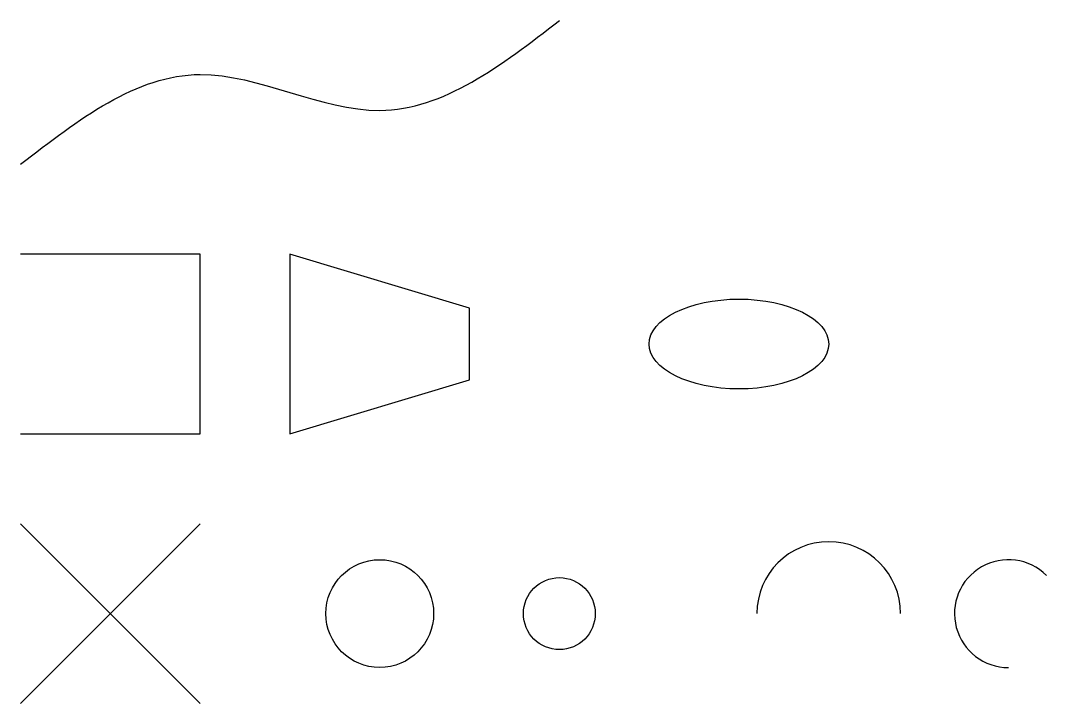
# Model space of a CAD drawing. Header units: metres. Extents: x 0 to 57.1, y 0 to 38.
import ezdxf

# ---------------------------------------------------------------- set-up
doc = ezdxf.new("R2010")
doc.units = ezdxf.units.M

msp = doc.modelspace()

# ---------------------------------------------------------------- linework, layer by layer
for p, q in [((0, 0), (10, 10)), ((10, 0), (0, 10))]:
    msp.add_line(p, q)
for points in [[(0, 15), (10, 15), (10, 25), (0, 25)], [(15, 15), (25, 18), (25, 22), (15, 25), (15, 15)]]:
    msp.add_lwpolyline(points)
for centre, radius in [((20, 5), 3), ((30, 5), 2)]:
    msp.add_circle(centre, radius)
for centre, radius, start, end in [((45, 5), 4, 0, 180), ((55, 5), 3, 45, 270)]:
    msp.add_arc(centre, radius, start, end)
msp.add_ellipse((40, 20), major_axis=(5, 0), ratio=0.5)
msp.add_spline([(0, 30), (10, 35), (20, 33), (30, 38)], degree=3)

doc.saveas('drawing.dxf')
